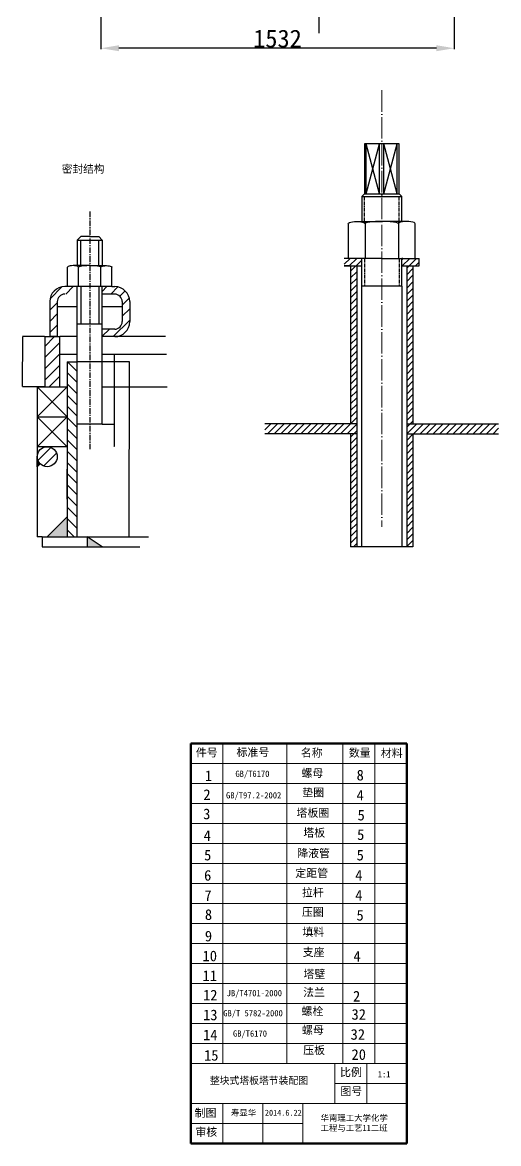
# Model space of a CAD drawing. Header units: millimetres. Extents: x 1235 to 3083, y 1046 to 3116.
# Drawn here: x 2550 to 3083, y 1139 to 2394 of the extents above; entities that cross this region are included whole.
import ezdxf

# ---------------------------------------------------------------- set-up
doc = ezdxf.new("R2010")
doc.units = ezdxf.units.MM
doc.linetypes.add('ACAD_ISO04W100', pattern=[30, 24, -3, 0, -3])
doc.linetypes.add('CENTER', pattern=[2, 1.25, -0.25, 0.25, -0.25])
for name, color, linetype, lineweight in [('中心线', 255, 'ACAD_ISO04W100', 13), ('文字', 7, 'Continuous', 15), ('标注', 65, 'Continuous', 13), ('细实线1', 7, 'Continuous', 15)]:
    doc.layers.add(name, color=color, linetype=linetype, lineweight=lineweight)
doc.layers.add('填充', color=7, linetype='Continuous', plot=False)
doc.layers.add('视口', color=7, linetype='Continuous', plot=False)
doc.styles.get("Standard").update_dxf_attribs({"font": ''})
doc.styles.get('Standard').set_extended_font_data('SimSun')
doc.dimstyles.new('ISO-25', dxfattribs={"dimtxt": 20, "dimasz": 20, "dimexe": 1.25, "dimexo": 0.625, "dimtad": 1, "dimtxsty": 'Standard', "dimcen": 2.5, "dimadec": 0, "dimazin": 0, "dimtfac": 1, "dimtmove": 0, "dimatfit": 3, "dimfxl": 1, "dimarcsym": 0})
doc.dimstyles.get("Standard").update_dxf_attribs({"dimtxt": 0.18, "dimasz": 0.18, "dimexe": 0.18, "dimexo": 0.0625, "dimgap": 0.09, "dimtad": 0, "dimtih": 1, "dimtoh": 1, "dimdec": 4, "dimzin": 0, "dimdsep": 46, "dimtxsty": 'Standard', "dimcen": 0.09, "dimadec": 0, "dimazin": 0, "dimtfac": 1, "dimtdec": 4, "dimtofl": 0, "dimtmove": 0, "dimatfit": 3, "dimfxl": 1, "dimtolj": 1, "dimtzin": 0, "dimarcsym": 0})

# ---------------------------------------------------------------- blocks, each defined once
blk = doc.blocks.new('*D99')
at = {"layer": 'Defpoints', "color": 0, "lineweight": -3, "transparency": 16777216}
for p in [(2639.3, 2022.4), (2639.3, 1944), (2652.6, 1944)]:
    blk.add_point(p, dxfattribs=at)
at = {"layer": '视口', "color": 0, "lineweight": -2, "transparency": 16777216}
for p, q in [((2639.4, 2022.4), (2652.8, 2022.4)), ((2652.6, 2022.2), (2652.6, 1944.2)), ((2639.4, 1944), (2652.8, 1944)), ((2652.6, 1944), (2652.6, 1919.2)), ((2652.6, 1919.2), (2652.4, 1919.2))]:
    blk.add_line(p, q, dxfattribs=at)
at = {"layer": '视口', "color": 0, "lineweight": -3, "transparency": 16777216}
for points in [[(2652.6, 2022.2), (2652.6, 2022.2), (2652.6, 2022.4)], [(2652.6, 1944.2), (2652.6, 1944.2), (2652.6, 1944)]]:
    blk.add_solid(points, dxfattribs=at)
at = {"layer": '视口', "color": 0, "transparency": 16777216, "insert": (2652.2, 1919.2), "char_height": 0.18, "attachment_point": 5}
blk.add_mtext('\\A1;28', dxfattribs=at)
blk = doc.blocks.new('*D100')
at = {"layer": 'Defpoints', "color": 0, "lineweight": -3, "transparency": 16777216}
for p in [(2611.3, 2014), (2611.3, 1818), (2669.6, 1818)]:
    blk.add_point(p, dxfattribs=at)
at = {"layer": '视口', "color": 0, "lineweight": -2, "transparency": 16777216}
for p, q in [((2611.4, 2014), (2669.8, 2014)), ((2669.6, 2013.8), (2669.6, 1916.2)), ((2669.6, 1818.2), (2669.6, 1915.8)), ((2611.4, 1818), (2669.8, 1818))]:
    blk.add_line(p, q, dxfattribs=at)
at = {"layer": '视口', "color": 0, "lineweight": -3, "transparency": 16777216}
for points in [[(2669.6, 2013.8), (2669.7, 2013.8), (2669.6, 2014)], [(2669.6, 1818.2), (2669.7, 1818.2), (2669.6, 1818)]]:
    blk.add_solid(points, dxfattribs=at)
at = {"layer": '视口', "color": 0, "transparency": 16777216, "insert": (2669.6, 1916), "char_height": 0.18, "attachment_point": 5}
blk.add_mtext('\\A1;70', dxfattribs=at)
blk = doc.blocks.new('*D101')
at = {"layer": 'Defpoints', "color": 0, "lineweight": -3, "transparency": 16777216}
for p in [(2574.9, 2042), (2550.1, 1986), (2574.9, 1986)]:
    blk.add_point(p, dxfattribs=at)
at = {"layer": '视口', "color": 0, "lineweight": -2, "transparency": 16777216}
for p, q in [((2574.8, 2042), (2549.9, 2042)), ((2550.1, 2041.8), (2550.1, 2014.2)), ((2550.1, 1986.2), (2550.1, 2013.8)), ((2574.8, 1986), (2549.9, 1986))]:
    blk.add_line(p, q, dxfattribs=at)
at = {"layer": '视口', "color": 0, "lineweight": -3, "transparency": 16777216}
for points in [[(2550, 2041.8), (2550.1, 2041.8), (2550.1, 2042)], [(2550, 1986.2), (2550.1, 1986.2), (2550.1, 1986)]]:
    blk.add_solid(points, dxfattribs=at)
at = {"layer": '视口', "color": 0, "transparency": 16777216, "insert": (2550.1, 2014), "char_height": 0.18, "attachment_point": 5}
blk.add_mtext('\\A1;20', dxfattribs=at)
blk = doc.blocks.new('*D96')
at = {"layer": 'Defpoints', "color": 0, "lineweight": -3, "transparency": 16777216}
for p in [(2835.5, 2433.1), (2881.8, 2433.1), (2830.9, 2421.9)]:
    blk.add_point(p, dxfattribs=at)
at = {"layer": '标注', "color": 0, "lineweight": -2, "transparency": 16777216}
for p, q in [((2881.8, 2453.1), (2881.8, 2517.4)), ((2836.1, 2433.1), (2883, 2433.1)), ((2881.8, 2421.9), (2881.8, 2433.1)), ((2831.6, 2421.9), (2883, 2421.9)), ((2881.8, 2401.9), (2881.8, 2381.9))]:
    blk.add_line(p, q, dxfattribs=at)
at = {"layer": '标注', "color": 0, "lineweight": -3, "transparency": 16777216}
for points in [[(2878.4, 2453.1), (2885.1, 2453.1), (2881.8, 2433.1)], [(2878.4, 2401.9), (2885.1, 2401.9), (2881.8, 2421.9)]]:
    blk.add_solid(points, dxfattribs=at)
at = {"layer": '标注', "color": 0, "transparency": 16777216, "insert": (2871.1, 2495.2), "char_height": 20, "attachment_point": 5, "rotation": 90}
blk.add_mtext('%%C16', dxfattribs=at)
blk = doc.blocks.new('*D92')
at = {"layer": 'Defpoints', "color": 0, "lineweight": -3, "transparency": 16777216}
for p in [(2637.9, 2423), (3033.6, 2423), (2637.9, 2364.9)]:
    blk.add_point(p, dxfattribs=at)
at = {"layer": '标注', "color": 0, "lineweight": -2, "transparency": 16777216}
for p, q in [((2637.9, 2422.3), (2637.9, 2363.7)), ((3033.6, 2422.3), (3033.6, 2363.7)), ((3013.6, 2364.9), (2657.9, 2364.9))]:
    blk.add_line(p, q, dxfattribs=at)
at = {"layer": '标注', "color": 0, "lineweight": -3, "transparency": 16777216}
for points in [[(2657.9, 2368.3), (2657.9, 2361.6), (2637.9, 2364.9)], [(3013.6, 2368.3), (3013.6, 2361.6), (3033.6, 2364.9)]]:
    blk.add_solid(points, dxfattribs=at)
at = {"layer": '标注', "color": 0, "transparency": 16777216, "insert": (2835.6, 2375.6), "char_height": 20, "attachment_point": 5}
blk.add_mtext('1532', dxfattribs=at)

msp = doc.modelspace()

# ---------------------------------------------------------------- hatches: boundary and pattern name
h = msp.add_hatch()
h.set_pattern_fill('ANSI31', color=256, scale=2.8, style=0)
h.set_pattern_definition([(45, (2251.201, 1855.477), (-6.28618, 6.28618), [])])
h.paths.add_polyline_path([(2611.28789, 2097.99364), (2597.28789, 2097.99364, 0.4142135624), (2580.48789, 2081.19364), (2580.48789, 2041.99364), (2588.88789, 2041.99364), (2588.88789, 2081.19364, -0.4142135624), (2597.28789, 2089.59364), (2611.28789, 2089.59364)])
h.paths.add_polyline_path([(2653.28789, 2097.99364), (2639.28789, 2097.99364), (2639.28789, 2089.59364), (2653.28789, 2089.59364, -0.4142135624), (2661.68789, 2081.19364), (2661.68789, 2058.79364, -0.4142135624), (2653.28789, 2050.39364), (2639.28789, 2050.39364), (2639.28789, 2041.99364), (2653.28789, 2041.99364, 0.4142135624), (2670.08789, 2058.79364), (2670.08789, 2081.19364, 0.4142135624)])
h = msp.add_hatch()
h.set_pattern_fill('ANSI31', color=256, scale=2.8, style=0)
h.set_pattern_definition([(45, (2251.201, 1883.477), (-6.28618, 6.28618), [])])
h.paths.add_polyline_path([(2591.68789, 2041.99364), (2574.88789, 2041.99364), (2574.88789, 1985.99364), (2591.68789, 1985.99364)])
h = msp.add_hatch()
h.set_pattern_fill('ANSI31', color=256, scale=2.8, style=0)
h.set_pattern_definition([(135, (2960.175, 1830.277), (6.28618, 6.28618), [])])
h.paths.add_polyline_path([(2600.08789, 2013.99364), (2611.28789, 2013.99364), (2611.28783, 1817.99361), (2600.08783, 1817.99361)])
h = msp.add_hatch()
h.set_pattern_fill('ANSI31', color=256, scale=2.8, style=0)
h.set_pattern_definition([(45, (2251.201, 1889.077), (-6.28618, 6.28618), [])])
h.paths.add_polyline_path([(2588.88789, 1907.59364, 1), (2566.48789, 1907.59364, 1)])
h = msp.add_hatch(color=256)
h.set_gradient(color2=(0, 0, 0), tint=1)
h.paths.add_polyline_path([(2569.76829, 1899.67405, -0.1989123674), (2566.48789, 1907.59364), (2566.48789, 1896.39364)])
h = msp.add_hatch(color=256)
h.set_gradient(color1=(255, 255, 255), one_color=1, tint=1)
h.paths.add_polyline_path([(2600.08789, 1817.99364), (2600.08789, 1840.39364), (2577.68789, 1817.99364)])
at = {"layer": '填充'}
h = msp.add_hatch(dxfattribs=at)
h.set_pattern_fill('ANSI31', color=256, scale=42)
h.set_pattern_definition([(45, (-3900.8413, -7116.044), (-3.7123106, 3.7123106), [])])
h.paths.add_polyline_path([(2924.34244, 1944.35655), (2821.44943, 1944.46409), (2821.44357, 1933.26409), (2924.34244, 1933.15654)])
h.paths.add_polyline_path([(3083.23546, 1944.46409), (2980.34244, 1944.35655), (2980.34244, 1933.15654), (3083.24132, 1933.26409)])
h.paths.add_polyline_path([(2924.34244, 2121.15586), (2917.34244, 2121.15586), (2917.34244, 1944.36386), (2924.34244, 1944.35655)])
h.paths.add_polyline_path([(2924.34244, 1933.15654), (2917.34244, 1933.16386), (2917.34244, 1806.79364), (2924.34244, 1806.79364)])
h.paths.add_polyline_path([(2987.34244, 2121.15586), (2980.34244, 2121.15586), (2980.34244, 1944.35655), (2987.34244, 1944.36386)])
h.paths.add_polyline_path([(2987.34244, 1933.16386), (2980.34244, 1933.15654), (2980.34244, 1806.79364), (2987.34244, 1806.79364)])
h.paths.add_polyline_path([(2929.94244, 2129.55586), (2928.54244, 2129.55586), (2910.34244, 2129.55586), (2910.34244, 2121.15586), (2929.94244, 2121.15586)])
h.paths.add_polyline_path([(2994.34244, 2129.55586), (2976.14244, 2129.55586), (2974.74244, 2129.55586), (2974.74244, 2121.15586), (2994.34244, 2121.15586)])
h = msp.add_hatch(color=256, dxfattribs=at)
h.dxf.hatch_style = 1
h.paths.add_polyline_path([(2622.48789, 1817.99364), (2622.48789, 1806.79364), (2639.28789, 1806.79364)])

# ---------------------------------------------------------------- linework, layer by layer
for p, q in [((2971.7726, 2257.96571), (2932.91229, 2257.96571)), ((2932.91229, 2257.96571), (2932.91229, 2201.96571)), ((2934.85448, 2201.96571), (2934.85448, 2257.96571)), ((2950.03141, 2201.96571), (2934.85448, 2257.96571)), ((2934.85448, 2201.96571), (2950.03141, 2257.96571)), ((2950.03141, 2201.96571), (2950.03141, 2257.96571)), ((2954.65347, 2201.96571), (2954.65347, 2257.96571)), ((2954.65347, 2201.96571), (2969.8304, 2257.96571)), ((2969.8304, 2201.96571), (2954.65347, 2257.96571)), ((2969.8304, 2201.96571), (2969.8304, 2257.96571)), ((2971.7726, 2201.96571), (2971.7726, 2257.96571)), ((2929.94244, 2198.99586), (2932.91229, 2201.96571)), ((2929.94244, 2198.99586), (2974.74244, 2198.99586)), ((2929.94244, 2198.99586), (2929.94244, 2170.99586)), ((2932.91229, 2201.96571), (2971.7726, 2201.96571)), ((2974.74244, 2198.99586), (2971.7726, 2201.96571)), ((2974.74244, 2170.99586), (2974.74244, 2198.99586)), ((2914.89244, 2168.48719), (2914.89244, 2146.08719)), ((2924.25494, 2170.99586), (2952.34244, 2170.99586)), ((2933.61744, 2170.99586), (2933.61744, 2148.59586)), ((2980.42994, 2170.99586), (2952.34244, 2170.99586)), ((2971.06744, 2170.99586), (2971.06744, 2148.59586)), ((2989.79244, 2146.08719), (2989.79244, 2168.48719)), ((2615.24768, 2153.99364), (2611.28789, 2150.03384)), ((2611.28789, 2150.03384), (2611.28789, 2121.51364)), ((2611.28789, 2150.03384), (2639.28789, 2150.03384)), ((2625.28789, 2153.99364), (2615.24768, 2153.99364)), ((2615.24768, 2121.51364), (2615.24768, 2150.03384)), ((2625.28789, 2153.99364), (2635.32809, 2153.99364)), ((2635.32809, 2153.99364), (2639.28789, 2150.03384)), ((2635.32809, 2121.51364), (2635.32809, 2150.03384)), ((2639.28789, 2150.03384), (2639.28789, 2121.51364)), ((2933.61744, 2148.59586), (2933.61744, 2129.55586)), ((2914.89244, 2146.08719), (2914.89244, 2129.55586)), ((2989.79244, 2129.55586), (2989.79244, 2146.08719)), ((2625.28789, 2121.51364), (2606.63184, 2121.51364)), ((2625.28789, 2121.51364), (2643.94394, 2121.51364)), ((2928.54244, 2129.55586), (2910.34244, 2129.55586)), ((2952.34244, 2129.55586), (2928.54244, 2129.55586)), ((2929.94244, 2098.36571), (2929.94244, 2129.55586)), ((2974.74244, 2098.36571), (2974.74244, 2129.55586)), ((2976.14244, 2129.55586), (2994.34244, 2129.55586)), ((2994.34244, 2121.15586), (2994.34244, 2129.55586)), ((2600.40989, 2097.99364), (2600.40989, 2119.84648)), ((2612.85379, 2097.99364), (2612.85379, 2119.84648)), ((2637.72199, 2097.99364), (2637.72199, 2119.84648)), ((2650.16589, 2097.99364), (2650.16589, 2119.84648)), ((2910.34244, 2121.15586), (2929.94244, 2121.15586)), ((2917.34244, 2121.15586), (2910.34244, 2121.15586)), ((2917.34244, 2121.15586), (2917.34244, 1944.36386)), ((2924.34244, 2121.15586), (2924.34244, 1935.79586)), ((2924.34244, 2121.15586), (2924.34244, 1933.15654)), ((2974.74244, 2121.15586), (2994.34244, 2121.15586)), ((2980.34244, 2121.15586), (2980.34244, 1933.15654)), ((2987.34244, 2121.15586), (2987.34244, 1944.36386)), ((2611.28789, 2041.99364), (2611.28789, 2097.99364)), ((2615.24768, 2097.99364), (2615.24768, 2055.99364)), ((2635.32809, 2097.99364), (2635.32809, 2055.99364)), ((2639.28789, 2041.99364), (2639.28789, 2097.99364)), ((2974.74244, 2098.36571), (2929.94244, 2098.36571)), ((2929.94244, 1806.79364), (2929.94244, 2098.36571)), ((2974.74244, 2098.36571), (2974.74244, 1806.79364)), ((2580.48789, 2081.19364), (2580.48789, 2041.99364)), ((2588.88789, 2081.19364), (2588.88789, 2041.99364)), ((2661.68789, 2081.19364), (2661.68789, 2058.79364)), ((2670.08789, 2081.19364), (2670.08789, 2058.79364)), ((2574.88789, 2041.99364), (2574.88789, 1985.99364)), ((2574.88789, 2041.99364), (2591.68789, 2041.99364)), ((2588.88789, 2041.99364), (2580.48789, 2041.99364)), ((2591.68789, 1985.99364), (2591.68789, 2041.99364)), ((2611.28789, 1943.99364), (2611.28789, 2041.99364)), ((2639.28789, 1943.99364), (2639.28789, 2041.99364)), ((2600.08789, 2013.99364), (2600.08789, 1817.99364)), ((2600.08789, 2013.99364), (2611.28789, 2013.99364)), ((2566.48789, 1985.99364), (2600.08789, 1985.99364)), ((2566.48789, 1985.99364), (2600.08789, 1952.39364)), ((2566.48789, 1952.39364), (2600.08789, 1985.99364)), ((2574.88789, 1985.99364), (2591.68789, 1985.99364)), ((2611.28789, 1817.99364), (2611.28789, 1988.79364)), ((2566.48789, 1952.39364), (2600.08789, 1952.39364)), ((2566.48789, 1952.39364), (2600.08789, 1918.79364)), ((2566.48789, 1918.79364), (2600.08789, 1952.39364)), ((2600.08789, 1952.39364), (2600.08789, 1918.79364)), ((2917.34244, 1933.16386), (2917.34244, 1806.79364)), ((2924.34244, 1935.79586), (2924.34244, 1806.79364)), ((2980.34244, 1935.79586), (2980.34244, 1806.79364)), ((2987.34244, 1933.16386), (2987.34244, 1806.79364)), ((2600.08789, 1918.79364), (2566.48789, 1918.79364)), ((2569.76829, 1899.67405), (2566.48789, 1896.39364)), ((2600.08789, 1859.99364), (2600.08789, 1893.59364)), ((2577.68789, 1817.99364), (2600.08789, 1840.39364))]:
    msp.add_line(p, q)
at = {"linetype": 'CENTER', "ltscale": 3}
for p, q in [((2932.91229, 2170.99586), (2932.91229, 2198.99586)), ((2971.7726, 2170.99586), (2971.7726, 2198.99586)), ((2932.91229, 2129.55586), (2932.91229, 2098.36571)), ((2971.7726, 2129.55586), (2971.7726, 2098.36571))]:
    msp.add_line(p, q, dxfattribs=at)
at = {"color": 2, "linetype": 'CENTER', "ltscale": 5}
msp.add_line((2625.28789, 2181.99364), (2625.28789, 1915.99364), dxfattribs=at)
msp.add_circle((2577.68789, 1907.59364), 11.2)
for centre, radius, start, end in [((2597.28789, 2081.19364), 16.8, 90, 180), ((2653.28789, 2081.19364), 16.8, 0, 90), ((2597.28789, 2081.19364), 8.4, 90, 180), ((2653.28789, 2081.19364), 8.4, 0, 90), ((2653.28789, 2058.79364), 16.8, 270, 0), ((2653.28789, 2058.79364), 8.4, 270, 0)]:
    msp.add_arc(centre, radius, start, end)
at = {"extrusion": (0, 0, -1)}
for centre, major_axis, start_param, end_param in [((2924.25494, 2168.48719), (-9.3625, 0), 0, 3.1415926536), ((2643.94394, 2119.84648), (6.22195, 0), 3.1415926536, 6.2831853072)]:
    msp.add_ellipse(centre, major_axis=major_axis, ratio=0.2679491924, start_param=start_param, end_param=end_param, dxfattribs=at)
for centre, major_axis, ratio, start_param, end_param in [((2952.34244, 2168.48719), (18.725, 0), 0.1339745962, 0, 3.1415926536), ((2980.42994, 2168.48719), (9.3625, 0), 0.2679491924, 0, 3.1415926536), ((2606.63184, 2119.84648), (-6.22195, 0), 0.2679491924, 3.1415926536, 6.2831853072), ((2625.28789, 2119.84648), (-12.4341, 0), 0.134080189, 3.1415926536, 6.2831853072)]:
    msp.add_ellipse(centre, major_axis=major_axis, ratio=ratio, start_param=start_param, end_param=end_param)
at = {"layer": '中心线', "color": 2}
msp.add_line((2952.34244, 2317.87285), (2952.34244, 1829.23528), dxfattribs=at)
at = {"layer": '填充'}
for p, q in [((2971.06744, 2148.59586), (2971.06744, 2129.55586)), ((2952.34244, 2129.55586), (2974.74244, 2129.55586)), ((2639.28789, 1806.79364), (2622.48789, 1817.99364)), ((2622.48789, 1817.99364), (2622.48789, 1806.79364))]:
    msp.add_line(p, q, dxfattribs=at)
at = {"layer": '细实线1', "lineweight": 50}
for p, q in [((2738.6406, 1586.5492), (2738.6406, 1138.5492)), ((2738.6406, 1586.5492), (2980.5606, 1586.5492)), ((2980.5606, 1586.5492), (2980.5606, 1138.5492)), ((2738.6406, 1138.5492), (2980.5606, 1138.5492))]:
    msp.add_line(p, q, dxfattribs=at)
at = {"layer": '细实线1'}
for p, q in [((2774.4806, 1586.5492), (2774.4806, 1228.1492)), ((2846.1606, 1586.5492), (2846.1606, 1228.1492)), ((2908.8806, 1586.5492), (2908.8806, 1228.1492)), ((2944.7206, 1586.5492), (2944.7206, 1228.1492)), ((2738.6406, 1564.1492), (2980.5606, 1564.1492)), ((2738.6406, 1541.7492), (2980.5606, 1541.7492)), ((2738.6406, 1519.3492), (2980.5606, 1519.3492)), ((2738.6406, 1496.9492), (2980.5606, 1496.9492)), ((2738.6406, 1474.5492), (2980.5606, 1474.5492)), ((2738.6406, 1452.1492), (2980.5606, 1452.1492)), ((2738.6406, 1429.7492), (2980.5606, 1429.7492)), ((2738.6406, 1407.3492), (2980.5606, 1407.3492)), ((2738.6406, 1384.9492), (2980.5606, 1384.9492)), ((2738.6406, 1362.5492), (2980.5606, 1362.5492)), ((2738.6406, 1340.1492), (2980.5606, 1340.1492)), ((2738.6406, 1317.7492), (2980.5606, 1317.7492)), ((2738.6406, 1295.3492), (2980.5606, 1295.3492)), ((2738.6406, 1272.9492), (2980.5606, 1272.9492)), ((2738.6406, 1250.5492), (2980.5606, 1250.5492)), ((2738.6406, 1228.1492), (2980.5606, 1228.1492)), ((2899.9206, 1228.1492), (2899.9206, 1183.3492)), ((2935.7606, 1228.1492), (2935.7606, 1183.3492)), ((2980.5606, 1228.1492), (2980.5606, 1183.3492)), ((2980.5606, 1205.7492), (2899.9206, 1205.7492)), ((2738.6406, 1183.3492), (2738.6406, 1138.5492)), ((2738.6406, 1183.3492), (2980.5606, 1183.3492)), ((2774.4806, 1183.3492), (2774.4806, 1138.5492)), ((2819.2806, 1183.3492), (2819.2806, 1138.5492)), ((2864.0806, 1183.3492), (2864.0806, 1138.5492)), ((2738.6406, 1160.9492), (2864.0806, 1160.9492))]:
    msp.add_line(p, q, dxfattribs=at)
at = {"layer": '视口'}
for p, q in [((2976.14244, 2129.55586), (2974.74244, 2129.55586)), ((2650.16589, 2097.99364), (2597.28789, 2097.99364)), ((2650.16589, 2097.99364), (2653.28789, 2097.99364)), ((2653.28789, 2089.59364), (2639.28789, 2089.59364)), ((2639.28789, 2055.99364), (2611.28789, 2055.99364)), ((2653.28789, 2050.39364), (2639.28789, 2050.39364)), ((2591.68789, 2022.39364), (2611.28789, 2022.39364)), ((2639.28789, 2022.39364), (2711.33796, 2022.39364)), ((2566.48789, 1985.99364), (2566.48789, 1817.99364)), ((2566.48789, 1985.99364), (2600.08789, 1985.99364)), ((2639.28789, 1985.99364), (2712.20324, 1985.99364)), ((2639.28789, 1943.99364), (2611.28789, 1943.99364)), ((2924.34244, 1933.15654), (2821.44357, 1933.26409)), ((2924.34244, 1933.15654), (2821.44357, 1933.26409)), ((2924.34244, 1944.35655), (2821.44943, 1944.46409)), ((2980.34244, 1944.35655), (3083.23546, 1944.46409)), ((2980.34244, 1933.15654), (3083.24132, 1933.26409)), ((2980.34244, 1933.15654), (3083.24132, 1933.26409)), ((2566.48789, 1896.39364), (2566.48789, 1907.59364)), ((2572.08789, 1817.99364), (2566.48789, 1817.99364)), ((2987.34244, 1806.79364), (2917.34244, 1806.79364))]:
    msp.add_line(p, q, dxfattribs=at)
at = {"layer": '视口', "lineweight": 30}
for p, q in [((2588.88789, 2075.59364), (2611.28789, 2075.59364)), ((2639.28789, 2075.59364), (2661.68789, 2075.59364)), ((2611.28789, 2041.99364), (2591.68789, 2041.99364)), ((2710.15928, 2041.99364), (2639.28789, 2041.99364)), ((2572.08789, 1817.99364), (2691.0609, 1817.99364)), ((2572.08789, 1817.99364), (2611.28789, 1817.99364)), ((2572.08789, 1817.99364), (2572.08789, 1806.79364)), ((2572.08789, 1806.79364), (2681.5169, 1806.79364))]:
    msp.add_line(p, q, dxfattribs=at)

# ---------------------------------------------------------------- texts
at = {"layer": '文字', "insert": (2570.21066, 2234.12034), "char_height": 8.75, "attachment_point": 1}
msp.add_mtext_dynamic_manual_height_columns('    密封结构', width=202.7001656, gutter_width=12.5, heights=[0], dxfattribs=at)
at = {"layer": '文字', "attachment_point": 1}
for s, insert, char_height, width in [('{\\fSimSun|b0|i0|c134|p54;件号}', (2744.16464, 1580.77953), 8.96, 39.3488676), ('{\\fSimSun|b0|i0|c134|p54;标准号}', (2789.70778, 1581.13564), 8.96, 49.9437749), ('{\\fSimSun|b0|i0|c134|p54;名称}', (2861.75302, 1580.56025), 8.96, 30.591301), ('{\\fSimSun|b0|i0|c134|p54;数量}', (2915.50631, 1580.56024), 8.96, 30.1542862), ('{\\fSimSun|b0|i0|c134|p54;材料}', (2951.34183, 1580.12357), 8.96, 29.2187747), ('{\\fSimSun|b0|i0|c134|p2;GB/T6170}', (2788.45769, 1556.11238), 7, 69.2906667), ('{\\fSimSun|b0|i0|c134|p54;螺母}', (2862.45784, 1557.90428), 8.96, 28.9917127), ('{\\fSimSun|b0|i0|c134|p2;8}', (2924.21828, 1557.04906), 11.9, 7.2808836), ('{\\fSimSun|b0|i0|c134|p2;1}', (2754.36285, 1556.32331), 11.9, 7.2808836), ('{\\fSimSun|b0|i0|c134|p2;2}', (2752.55141, 1535.18894), 11.9, 9.4711769), ('{\\fSimSun|b0|i0|c134|p2;\\H1.202x;GB/T97.2-2002}', (2777.94743, 1531.97465), 5.824, 74.4501333), ('{\\fSimSun|b0|i0|c134|p54;垫圈}', (2863.35412, 1536.01328), 8.96, 28.9917127), ('{\\fSimSun|b0|i0|c134|p2;4}', (2924.15335, 1534.57382), 11.9, 7.2808836), ('{\\fSimSun|b0|i0|c134|p2;3}', (2752.36198, 1513.61184), 11.9, 9.4711769), ('{\\fSimSun|b0|i0|c134|p54;塔板圈}', (2856.94252, 1513.29684), 8.96, 39.8506667), ('{\\fSimSun|b0|i0|c134|p2;5}', (2925.28918, 1512.28264), 11.9, 7.2808836), ('{\\fSimSun|b0|i0|c134|p2;4}', (2752.93025, 1489.38492), 11.9, 9.4711769), ('{\\fSimSun|b0|i0|c134|p54;塔板}', (2864.52391, 1491.0944), 8.96, 28.9917127), ('{\\fSimSun|b0|i0|c134|p2;5}', (2924.76774, 1490.39945), 11.9, 7.2808836), ('{\\fSimSun|b0|i0|c134|p54;降液管}', (2857.7223, 1468.07414), 8.96, 41.7706667), ('{\\fSimSun|b0|i0|c134|p2;5}', (2753.37033, 1467.53896), 11.9, 9.4711769), ('{\\fSimSun|b0|i0|c134|p2;5}', (2924.24629, 1467.4742), 11.9, 7.2808836), ('{\\fSimSun|b0|i0|c134|p2;6}', (2753.37033, 1444.83217), 11.9, 9.4711769), ('{\\fSimSun|b0|i0|c134|p54;定距管}', (2855.62393, 1445.87686), 8.96, 37.4328889), ('{\\fSimSun|b0|i0|c134|p2;4}', (2922.66229, 1444.94981), 11.9, 7.2808836), ('{\\fSimSun|b0|i0|c134|p2;7}', (2753.73798, 1422.21651), 11.9, 9.4711769), ('{\\fSimSun|b0|i0|c134|p54;拉杆}', (2862.95774, 1424.09469), 8.96, 44.5212444), ('{\\fSimSun|b0|i0|c134|p2;4}', (2922.66229, 1422.54559), 11.9, 7.2808836), ('{\\fSimSun|b0|i0|c134|p2;8}', (2754.27235, 1400.85906), 11.9, 9.4711769), ('{\\fSimSun|b0|i0|c134|p54;压圈}', (2863.02869, 1402.35975), 8.96, 28.9917127), ('{\\fSimSun|b0|i0|c134|p2;5}', (2924.10747, 1400.15783), 11.9, 7.2808836), ('{\\fSimSun|b0|i0|c134|p54;填料}', (2863.4622, 1379.83495), 8.96, 28.9917127), ('{\\fSimSun|b0|i0|c134|p2;9}', (2754.27235, 1376.83191), 11.9, 9.4711769), ('{\\fSimSun|b0|i0|c134|p54;支座}', (2863.89572, 1357.31015), 8.96, 28.9917127), ('{\\fSimSun|b0|i0|c134|p2;10}', (2751.66694, 1354.60607), 11.9, 18.3893333), ('{\\fSimSun|b0|i0|c134|p2;4}', (2920.73998, 1354.30733), 11.9, 7.2808836), ('{\\fSimSun|b0|i0|c134|p2;11}', (2751.66694, 1332.4477), 11.9, 22.8693333), ('{\\fSimSun|b0|i0|c134|p54;塔壁}', (2864.70165, 1332.88806), 8.96, 28.9917127), ('{\\fSimSun|b0|i0|c134|p2;12}', (2752.19514, 1310.7223), 11.9, 19.0293333), ('\\pt16.765;{\\fSimSun|b0|i0|c134|p2;\\H1.042x;JB/T4701-2000}', (2778.73088, 1310.53339), 6.72, 46.6067), ('{\\fSimSun|b0|i0|c134|p54;法兰}', (2864.3873, 1312.38731), 8.96, 28.9917127), ('{\\fSimSun|b0|i0|c134|p2;2}', (2920.21854, 1309.49889), 11.9, 7.2808836), ('{\\fSimSun|b0|i0|c134|p2;13}', (2752.19514, 1288.56393), 11.9, 16.0085333), ('{\\fSimSun|b0|i0|c134|p2;GB/T 5782-2000}', (2774.88548, 1288.04996), 7, 95.6878788), ('{\\fSimSun|b0|i0|c134|p54;螺栓}', (2862.56974, 1291.27518), 8.96, 28.9917127), ('{\\fSimSun|b0|i0|c134|p2;32}', (2918.52493, 1289.12948), 11.9, 30.6631111), ('{\\fSimSun|b0|i0|c134|p54;螺母}', (2863.06434, 1270.09696), 8.96, 28.9917127), ('{\\fSimSun|b0|i0|c134|p2;14}', (2752.19514, 1266.1386), 11.9, 17.8005333), ('{\\fSimSun|b0|i0|c134|p2;GB/T6170}', (2785.7576, 1265.2571), 7, 69.2906667), ('{\\fSimSun|b0|i0|c134|p2;32}', (2917.48204, 1266.72526), 11.9, 30.6631111), ('{\\fSimSun|b0|i0|c134|p2;15}', (2753.30128, 1243.34173), 11.9, 16.6058667), ('{\\fSimSun|b0|i0|c134|p54;压板}', (2864.36488, 1247.57216), 8.96, 28.9917127), ('{\\fSimSun|b0|i0|c134|p2;20}', (2918.514, 1244.2076), 11.9, 30.6631111), ('{\\fSimSun|b0|i0|c134|p54;比例}', (2905.60225, 1222.86908), 8.96, 32.066558), ('1:1', (2947.90942, 1219.62826), 7, 23.9513739), ('{\\fSimSun|b0|i0|c134|p54;整块式塔板塔节装配图}', (2759.89142, 1213.2424), 8.064, 127.4311111), ('{\\fSimSun|b0|i0|c134|p54;图号}', (2906.04554, 1201.6079), 8.96, 32.066558), ('{\\fSimSun|b0|i0|c134|p54;制图}', (2742.79493, 1177.34767), 8.96, 32.066558), ('{\\fSimSun|b0|i0|c134|p54;寿显华}', (2783.4543, 1176.38363), 6.72, 89.6), ('{\\fSimSun|b0|i0|c134|p54;2014.6.22}', (2821.54357, 1176.45312), 6.72, 76.2248667), ('{\\fSimSun|b0|i0|c134|p54;华南理工大学化学工程与工艺11二班}', (2883.88085, 1170.60201), 6.72, 77.028), ('{\\fSimSun|b0|i0|c134|p54;审核}', (2743.64974, 1156.02666), 8.96, 32.066558)]:
    msp.add_mtext(s, dxfattribs=dict(at, insert=insert, char_height=char_height, width=width))

# ---------------------------------------------------------------- dimensions: what is measured, and where the dimension line sits
at = {"layer": '标注'}
dim = msp.add_linear_dim(base=(2881.75153, 2433.11583), p1=(2830.94931, 2421.91583), p2=(2835.51478, 2433.11583), angle=270, text='%%C16', dimstyle='ISO-25', dxfattribs=at)
dim.commit()
dim.dimension.update_dxf_attribs({"geometry": '*D96', "text_midpoint": (2881.75153, 2495.24083), "dimtype": 160})
dim = msp.add_linear_dim(base=(2637.88751, 2364.93096), p1=(3033.56697, 2422.96583), p2=(2637.88751, 2422.96583), text='1532', dimstyle='ISO-25', dxfattribs=at)
dim.commit()
dim.dimension.update_dxf_attribs({"geometry": '*D92', "text_midpoint": (2835.5909, 2364.93096), "dimtype": 160})
at = {"layer": '视口'}
for p1, p2, distance, text, picture, middle in [((2574.88789, 2041.99364), (2574.88789, 1985.99364), -24.81003, '20', '*D101', (2550.07786, 2013.99364)), ((2611.28789, 2013.99364), (2611.28789, 1817.99364), 58.34999, '70', '*D100', (2669.63788, 1915.99364))]:
    dim = msp.add_aligned_dim(p1=p1, p2=p2, distance=distance, text=text, dimstyle='Standard', dxfattribs=at)
    dim.commit()
    dim.dimension.update_dxf_attribs({"geometry": picture, "text_midpoint": middle})
dim = msp.add_linear_dim(base=(2652.61288, 1943.99364), p1=(2639.28789, 2022.39364), p2=(2639.28789, 1943.99364), angle=270, text='28', dimstyle='Standard', dxfattribs=at)
dim.commit()
dim.dimension.update_dxf_attribs({"geometry": '*D99', "text_midpoint": (2652.22888, 1919.2362), "dimtype": 161})

doc.saveas('drawing.dxf')
